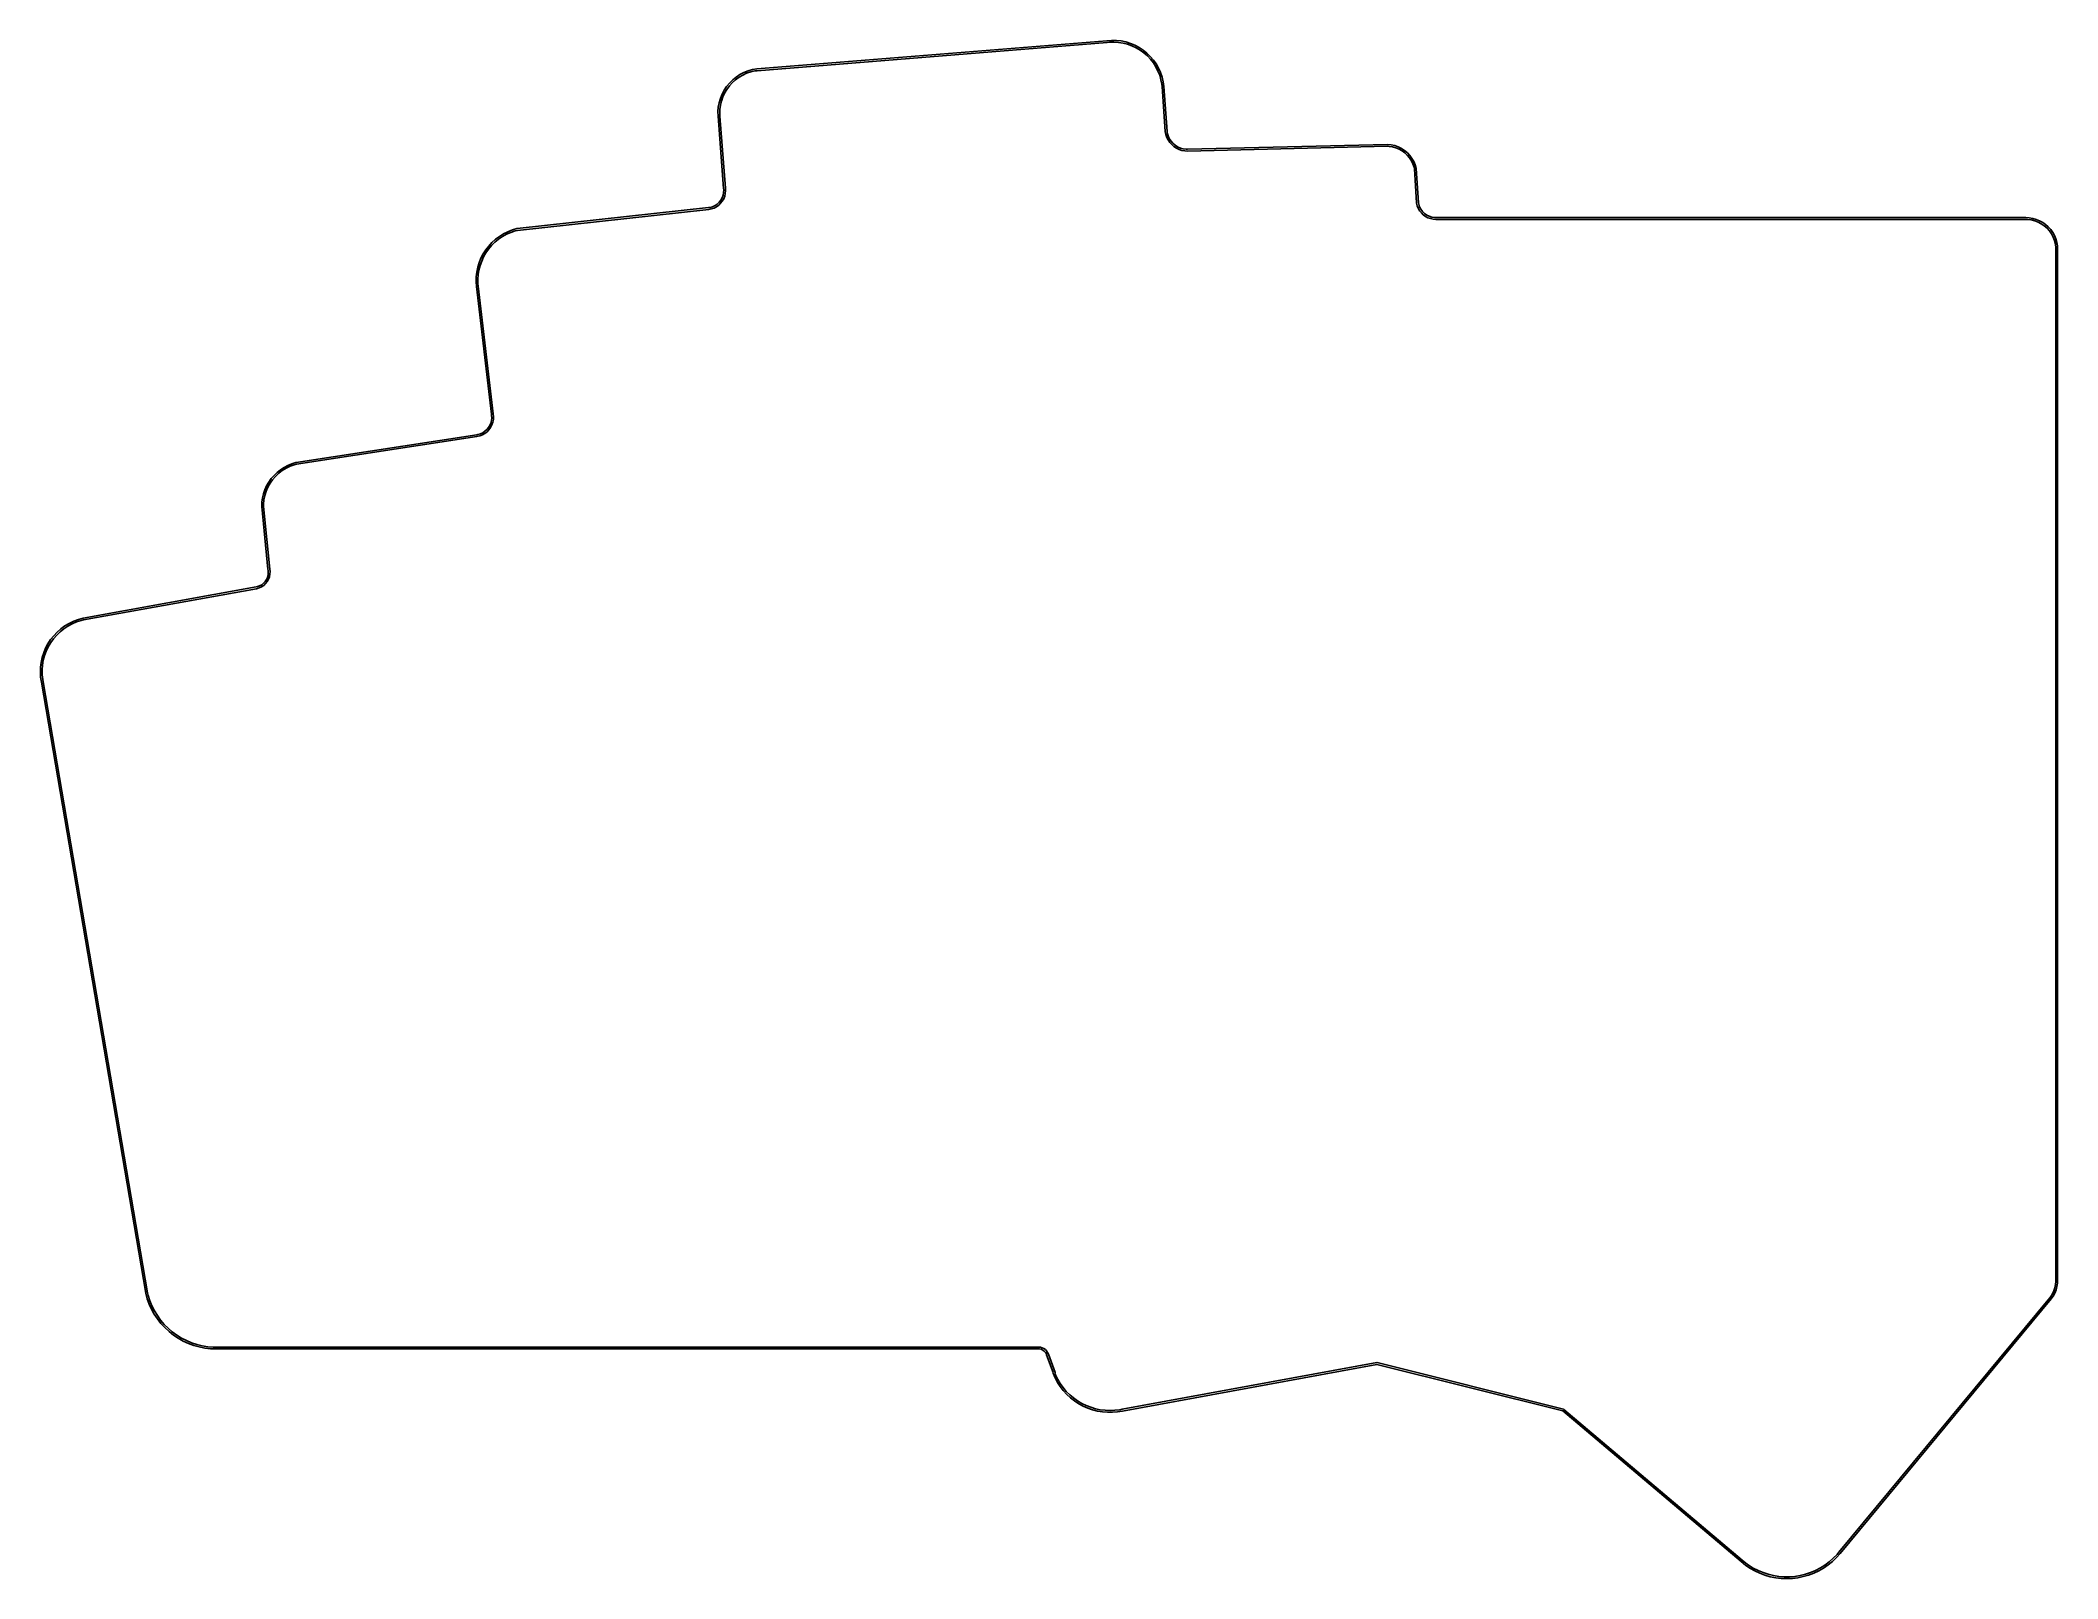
# Model space of a CAD drawing. Extents: x 14 to 179, y -144 to -18.
import ezdxf

# ---------------------------------------------------------------- set-up
doc = ezdxf.new("R2010")
doc.units = 0
doc.layers.add('BLACK', color=7, linetype='CONTINUOUS')

msp = doc.modelspace()

# ---------------------------------------------------------------- linework, layer by layer
at = {"layer": 'BLACK', "linetype": 'CONTINUOUS'}
for p, q in [((72.1958, -20.2637), (100.832, -17.9592)), ((100.844, -18.1088), (72.2095, -20.4131)), ((100.832, -17.9593), (101.22, -17.9293)), ((100.832, -17.9592), (100.832, -17.9593)), ((100.846, -18.1081), (100.844, -18.1088)), ((100.847, -18.1084), (100.846, -18.1081)), ((101.035, -18.085), (100.847, -18.1084)), ((100.847, -18.1084), (100.847, -18.1084)), ((101.414, -18.0735), (101.035, -18.085)), ((101.22, -17.9293), (101.612, -17.9359)), ((101.792, -18.0977), (101.414, -18.0735)), ((101.612, -17.9359), (102.002, -17.9793)), ((102.166, -18.1573), (101.792, -18.0977)), ((102.002, -17.9793), (102.387, -18.0593)), ((102.533, -18.2518), (102.166, -18.1573)), ((102.387, -18.0593), (102.762, -18.175)), ((102.889, -18.3804), (102.533, -18.2518)), ((102.762, -18.175), (103.124, -18.3254)), ((103.231, -18.5418), (102.889, -18.3804)), ((103.124, -18.3254), (103.471, -18.5092)), ((103.557, -18.7348), (103.231, -18.5418)), ((103.471, -18.5092), (103.799, -18.7248)), ((103.864, -18.9575), (103.557, -18.7348)), ((103.799, -18.7248), (104.105, -18.9702)), ((104.148, -19.208), (103.864, -18.9575)), ((104.105, -18.9702), (104.387, -19.2434)), ((104.407, -19.4841), (104.148, -19.208)), ((104.387, -19.2434), (104.641, -19.5418)), ((104.639, -19.7834), (104.407, -19.4841)), ((104.842, -20.1032), (104.639, -19.7834)), ((104.641, -19.5418), (104.867, -19.8629)), ((69.7178, -21.711), (69.9514, -21.4265)), ((70.1813, -21.3967), (69.9434, -21.6582)), ((69.9514, -21.4265), (70.2126, -21.1671)), ((70.4443, -21.1606), (70.1813, -21.3967)), ((70.2126, -21.1671), (70.4987, -20.9353)), ((70.7298, -20.9523), (70.4443, -21.1606)), ((70.4987, -20.9353), (70.8067, -20.7337)), ((71.035, -20.7739), (70.7298, -20.9523)), ((70.8067, -20.7337), (71.1335, -20.5641)), ((71.3565, -20.6273), (71.035, -20.7739)), ((71.1335, -20.5641), (71.4758, -20.4285)), ((71.6913, -20.5138), (71.3565, -20.6273)), ((71.4758, -20.4285), (71.83, -20.3281)), ((72.0358, -20.4348), (71.6913, -20.5138)), ((71.83, -20.3281), (72.1925, -20.2641)), ((72.2095, -20.4131), (72.0358, -20.4348)), ((72.1925, -20.2641), (72.1925, -20.264)), ((72.1925, -20.264), (72.1943, -20.2644)), ((72.1943, -20.2644), (72.1958, -20.2637)), ((105.014, -20.4406), (104.842, -20.1032)), ((104.867, -19.8629), (105.062, -20.2037)), ((105.154, -20.7927), (105.014, -20.4406)), ((105.062, -20.2037), (105.223, -20.5613)), ((105.259, -21.1563), (105.154, -20.7927)), ((105.223, -20.5613), (105.35, -20.9326)), ((105.331, -21.5283), (105.259, -21.1563)), ((105.35, -20.9326), (105.442, -21.3141)), ((105.442, -21.3141), (105.498, -21.7026)), ((69.0352, -23.4003), (69.1017, -23.0382)), ((69.1017, -23.0382), (69.2044, -22.6847)), ((69.2044, -22.6847), (69.3423, -22.3433)), ((69.2883, -22.9007), (69.207, -23.2447)), ((69.404, -22.5668), (69.2883, -22.9007)), ((69.3423, -22.3433), (69.514, -22.0177)), ((69.5528, -22.2462), (69.404, -22.5668)), ((69.514, -22.0177), (69.7178, -21.711)), ((69.7332, -21.9423), (69.5528, -22.2462)), ((69.9434, -21.6582), (69.7332, -21.9423)), ((105.348, -21.7159), (105.331, -21.5283)), ((105.607, -25.4027), (105.348, -21.7159)), ((105.498, -21.7026), (105.498, -21.7026)), ((105.498, -21.7026), (105.498, -21.7036)), ((105.498, -21.7036), (105.498, -21.7044)), ((105.498, -21.7044), (105.756, -25.3895)), ((69.0056, -23.7673), (69.0352, -23.4003)), ((69.0132, -24.1353), (69.0056, -23.7673)), ((69.0132, -24.1355), (69.0132, -24.1353)), ((69.0132, -24.1353), (69.0132, -24.1353)), ((69.0132, -24.1357), (69.0132, -24.1355)), ((69.4668, -30.048), (69.0132, -24.1357)), ((69.1608, -23.5951), (69.1502, -23.9484)), ((69.1502, -23.9484), (69.1628, -24.1247)), ((69.207, -23.2447), (69.1608, -23.5951)), ((69.1628, -24.1247), (69.6164, -30.0366)), ((105.608, -25.4051), (105.607, -25.4027)), ((105.608, -25.4081), (105.608, -25.4051)), ((105.657, -25.6435), (105.608, -25.4081)), ((105.737, -25.8705), (105.657, -25.6435)), ((105.845, -26.0853), (105.737, -25.8705)), ((105.756, -25.3895), (105.773, -25.5075)), ((105.773, -25.5075), (105.842, -25.7414)), ((105.842, -25.7414), (105.943, -25.9632)), ((105.98, -26.2843), (105.845, -26.0853)), ((105.943, -25.9632), (106.075, -26.1684)), ((106.14, -26.4641), (105.98, -26.2843)), ((106.075, -26.1684), (106.234, -26.3527)), ((106.234, -26.3527), (106.418, -26.5124)), ((106.321, -26.6217), (106.14, -26.4641)), ((106.522, -26.7544), (106.321, -26.6217)), ((106.418, -26.5124), (106.623, -26.6442)), ((106.738, -26.8601), (106.522, -26.7544)), ((106.623, -26.6442), (106.845, -26.7456)), ((106.966, -26.9368), (106.738, -26.8601)), ((106.845, -26.7456), (107.079, -26.8143)), ((107.202, -26.9834), (106.966, -26.9368)), ((107.079, -26.8143), (107.32, -26.849)), ((107.442, -26.999), (107.202, -26.9834)), ((107.32, -26.849), (107.441, -26.849)), ((107.441, -26.849), (123.8, -26.4501)), ((107.443, -26.9988), (107.442, -26.999)), ((107.444, -26.999), (107.443, -26.9988)), ((123.801, -26.6001), (107.444, -26.999)), ((123.8, -26.4501), (123.804, -26.4506)), ((123.939, -26.6061), (123.801, -26.6001)), ((123.804, -26.4506), (123.805, -26.4502)), ((123.805, -26.4502), (124.102, -26.4806)), ((124.217, -26.6514), (123.939, -26.6061)), ((124.102, -26.4806), (124.393, -26.5462)), ((124.487, -26.7293), (124.217, -26.6514)), ((124.393, -26.5462), (124.675, -26.6458)), ((124.746, -26.8387), (124.487, -26.7293)), ((124.675, -26.6458), (124.942, -26.7781)), ((124.99, -26.9781), (124.746, -26.8387)), ((124.942, -26.7781), (125.192, -26.9413)), ((125.215, -27.1455), (124.99, -26.9781)), ((125.192, -26.9413), (125.421, -27.1329)), ((125.42, -27.3385), (125.215, -27.1455)), ((125.6, -27.5544), (125.42, -27.3385)), ((125.421, -27.1329), (125.625, -27.3504)), ((125.753, -27.7901), (125.6, -27.5544)), ((125.625, -27.3504), (125.802, -27.5906)), ((125.876, -28.0424), (125.753, -27.7901)), ((125.802, -27.5906), (125.949, -27.8501)), ((125.97, -28.3075), (125.876, -28.0424)), ((125.949, -27.8501), (126.065, -28.1253)), ((125.999, -28.4391), (125.97, -28.3075)), ((126.183, -31.2423), (125.999, -28.4391)), ((126.065, -28.1253), (126.146, -28.4122)), ((126.146, -28.4122), (126.146, -28.4185)), ((126.146, -28.4185), (126.148, -28.4235)), ((126.148, -28.4235), (126.332, -31.2288)), ((68.7692, -31.452), (68.9524, -31.3279)), ((68.9524, -31.3279), (69.1139, -31.1766)), ((69.229, -31.2665), (69.0691, -31.4206)), ((69.1139, -31.1766), (69.2498, -31.0019)), ((69.3653, -31.0913), (69.229, -31.2665)), ((69.2498, -31.0019), (69.3567, -30.8081)), ((69.3567, -30.8081), (69.4319, -30.5999)), ((69.4753, -30.8984), (69.3653, -31.0913)), ((69.4319, -30.5999), (69.4737, -30.3826)), ((69.4676, -30.0497), (69.4668, -30.048)), ((69.4672, -30.0516), (69.4676, -30.0497)), ((69.4809, -30.1614), (69.4672, -30.0516)), ((69.4737, -30.3826), (69.4809, -30.1614)), ((69.5567, -30.6919), (69.4753, -30.8984)), ((69.6079, -30.4758), (69.5567, -30.6919)), ((69.6278, -30.2547), (69.6079, -30.4758)), ((69.6164, -30.0366), (69.6163, -30.0377)), ((69.6163, -30.0377), (69.6278, -30.2547)), ((126.184, -31.2457), (126.183, -31.2423)), ((126.183, -31.2498), (126.184, -31.2457)), ((126.236, -31.4683), (126.183, -31.2498)), ((126.332, -31.2288), (126.35, -31.3371)), ((126.35, -31.3371), (126.422, -31.5524)), ((52.5698, -33.3355), (68.247, -31.6211)), ((68.2639, -31.7702), (52.591, -33.4841)), ((68.247, -31.6211), (68.3562, -31.6075)), ((68.2644, -31.7699), (68.2639, -31.7702)), ((68.265, -31.77), (68.2644, -31.7699)), ((68.4828, -31.7269), (68.265, -31.77)), ((68.3562, -31.6075), (68.5688, -31.546)), ((68.6922, -31.6531), (68.4828, -31.7269)), ((68.5688, -31.546), (68.7692, -31.452)), ((68.889, -31.5503), (68.6922, -31.6531)), ((69.0691, -31.4206), (68.889, -31.5503)), ((126.318, -31.6774), (126.236, -31.4683)), ((126.429, -31.8728), (126.318, -31.6774)), ((126.422, -31.5524), (126.526, -31.754)), ((126.567, -32.0508), (126.429, -31.8728)), ((126.526, -31.754), (126.66, -31.9369)), ((126.728, -32.2077), (126.567, -32.0508)), ((126.66, -31.9369), (126.822, -32.0967)), ((126.909, -32.3406), (126.728, -32.2077)), ((126.822, -32.0967), (127.006, -32.2295)), ((127.107, -32.4468), (126.909, -32.3406)), ((127.006, -32.2295), (127.208, -32.332)), ((127.318, -32.5242), (127.107, -32.4468)), ((127.208, -32.332), (127.424, -32.4017)), ((127.538, -32.5712), (127.318, -32.5242)), ((127.424, -32.4017), (127.649, -32.437)), ((127.762, -32.587), (127.538, -32.5712)), ((127.649, -32.437), (127.762, -32.437)), ((127.762, -32.437), (176.022, -32.437)), ((176.022, -32.587), (127.762, -32.587)), ((176.022, -32.437), (176.315, -32.4534)), ((176.171, -32.587), (176.022, -32.587)), ((176.467, -32.6229), (176.171, -32.587)), ((176.315, -32.4534), (176.604, -32.5026)), ((176.757, -32.6943), (176.467, -32.6229)), ((176.604, -32.5026), (176.886, -32.5837)), ((177.036, -32.8001), (176.757, -32.6943)), ((176.886, -32.5837), (177.157, -32.696)), ((177.3, -32.9386), (177.036, -32.8001)), ((177.157, -32.696), (177.413, -32.8378)), ((177.545, -33.108), (177.3, -32.9386)), ((177.413, -32.8378), (177.652, -33.0075)), ((177.652, -33.0075), (177.871, -33.2029)), ((50.2482, -34.7676), (50.5162, -34.4777)), ((50.7574, -34.4502), (50.4859, -34.7185)), ((50.5162, -34.4777), (50.8092, -34.2131)), ((51.0519, -34.2075), (50.7574, -34.4502)), ((50.8092, -34.2131), (51.1249, -33.976)), ((51.3671, -33.9923), (51.0519, -34.2075)), ((51.1249, -33.976), (51.4606, -33.7683)), ((51.7004, -33.8063), (51.3671, -33.9923)), ((51.4606, -33.7683), (51.8137, -33.5917)), ((52.049, -33.6512), (51.7004, -33.8063)), ((51.8137, -33.5917), (52.1813, -33.4476)), ((52.4103, -33.528), (52.049, -33.6512)), ((52.1813, -33.4476), (52.5603, -33.3372)), ((52.591, -33.4841), (52.4103, -33.528)), ((52.5603, -33.3372), (52.5603, -33.3372)), ((52.5603, -33.3372), (52.5656, -33.3376)), ((52.5656, -33.3376), (52.5698, -33.3355)), ((177.768, -33.3058), (177.545, -33.108)), ((177.966, -33.529), (177.768, -33.3058)), ((177.871, -33.2029), (178.066, -33.4216)), ((178.135, -33.7744), (177.966, -33.529)), ((178.066, -33.4216), (178.236, -33.6607)), ((178.274, -34.0385), (178.135, -33.7744)), ((178.236, -33.6607), (178.378, -33.9174)), ((178.38, -34.3173), (178.274, -34.0385)), ((178.378, -33.9174), (178.49, -34.1883)), ((178.451, -34.6069), (178.38, -34.3173)), ((178.487, -34.9029), (178.451, -34.6069)), ((178.49, -34.1883), (178.571, -34.4701)), ((178.571, -34.4701), (178.621, -34.7592)), ((49.3517, -36.5082), (49.4665, -36.1305)), ((49.4665, -36.1305), (49.6149, -35.7646)), ((49.6717, -36.0007), (49.5443, -36.3604)), ((49.6149, -35.7646), (49.7957, -35.4137)), ((49.8309, -35.6539), (49.6717, -36.0007)), ((49.7957, -35.4137), (50.0074, -35.0804)), ((50.0208, -35.3228), (49.8309, -35.6539)), ((50.0074, -35.0804), (50.2482, -34.7676)), ((50.2397, -35.0102), (50.0208, -35.3228)), ((50.4859, -34.7185), (50.2397, -35.0102)), ((178.487, -35.052), (178.487, -34.9029)), ((178.487, -119.38), (178.487, -35.052)), ((178.487, -35.052), (178.487, -35.052)), ((178.621, -34.7592), (178.637, -35.052)), ((178.637, -35.052), (178.637, -35.052)), ((178.637, -35.052), (178.637, -119.38)), ((49.2163, -37.6816), (49.226, -37.2869)), ((49.2422, -38.0755), (49.2163, -37.6816)), ((49.226, -37.2869), (49.2713, -36.8947)), ((49.2713, -36.8947), (49.3517, -36.5082)), ((49.389, -37.107), (49.3624, -37.4877)), ((49.3624, -37.4877), (49.3702, -37.8693)), ((49.3702, -37.8693), (49.3913, -38.0588)), ((49.4498, -36.7302), (49.389, -37.107)), ((49.5443, -36.3604), (49.4498, -36.7302)), ((49.2423, -38.0757), (49.2422, -38.0755)), ((49.2422, -38.0755), (49.2422, -38.0755)), ((49.2422, -38.076), (49.2423, -38.0757)), ((50.4715, -48.5228), (49.2422, -38.076)), ((49.3913, -38.0588), (50.6205, -48.5052)), ((50.2213, -49.6246), (50.331, -49.4452)), ((50.331, -49.4452), (50.414, -49.252)), ((50.5103, -49.4079), (50.4041, -49.6132)), ((50.414, -49.252), (50.4687, -49.049)), ((50.4687, -49.049), (50.494, -48.8403)), ((50.4723, -48.5244), (50.4715, -48.5228)), ((50.472, -48.5263), (50.4723, -48.5244)), ((50.4893, -48.63), (50.472, -48.5263)), ((50.494, -48.8403), (50.4893, -48.63)), ((50.5862, -49.1896), (50.5103, -49.4079)), ((50.6303, -48.9627), (50.5862, -49.1896)), ((50.6205, -48.5052), (50.6204, -48.5064)), ((50.6204, -48.5064), (50.6416, -48.7318)), ((50.6416, -48.7318), (50.6303, -48.9627)), ((34.4807, -52.4828), (49.2641, -50.2179)), ((49.2874, -50.3661), (34.507, -52.6305)), ((49.2641, -50.2179), (49.3674, -50.2007)), ((49.2878, -50.3659), (49.2874, -50.3661)), ((49.2883, -50.366), (49.2878, -50.3659)), ((49.513, -50.3118), (49.2883, -50.366)), ((49.2883, -50.366), (49.2883, -50.366)), ((49.3674, -50.2007), (49.5678, -50.137)), ((49.7277, -50.2262), (49.513, -50.3118)), ((49.5678, -50.137), (49.757, -50.0454)), ((49.9281, -50.1109), (49.7277, -50.2262)), ((49.757, -50.0454), (49.9313, -49.9278)), ((50.11, -49.9683), (49.9281, -50.1109)), ((49.9313, -49.9278), (50.0871, -49.7866)), ((50.0871, -49.7866), (50.2213, -49.6246)), ((50.2697, -49.8013), (50.11, -49.9683)), ((50.4041, -49.6132), (50.2697, -49.8013)), ((33.5025, -52.8819), (33.8132, -52.7189)), ((33.9931, -52.7981), (33.6663, -52.9562)), ((33.8132, -52.7189), (34.1379, -52.5859)), ((34.3344, -52.6741), (33.9931, -52.7981)), ((34.1379, -52.5859), (34.4737, -52.4842)), ((34.507, -52.6305), (34.3344, -52.6741)), ((34.4737, -52.4842), (34.4737, -52.4842)), ((34.4737, -52.4842), (34.4776, -52.4845)), ((34.4776, -52.4845), (34.4807, -52.4828)), ((31.9312, -54.7126), (32.0761, -54.393)), ((32.0761, -54.393), (32.2505, -54.0886)), ((32.3592, -54.1886), (32.1823, -54.5056)), ((32.2505, -54.0886), (32.4528, -53.8019)), ((32.5675, -53.8913), (32.3592, -54.1886)), ((32.4528, -53.8019), (32.6814, -53.5356)), ((32.805, -53.6167), (32.5675, -53.8913)), ((32.6814, -53.5356), (32.934, -53.2921)), ((33.0691, -53.3676), (32.805, -53.6167)), ((32.934, -53.2921), (33.2085, -53.0736)), ((33.3572, -53.1467), (33.0691, -53.3676)), ((33.2085, -53.0736), (33.5025, -52.8819)), ((33.6663, -52.9562), (33.3572, -53.1467)), ((31.6688, -56.0835), (31.6854, -55.733)), ((31.6696, -56.0858), (31.6688, -56.0835)), ((31.6692, -56.0909), (31.6696, -56.0858)), ((32.1834, -61.2215), (31.6692, -56.0909)), ((31.6854, -55.733), (31.735, -55.3856)), ((31.735, -55.3856), (31.8172, -55.0445)), ((31.8172, -55.0445), (31.9312, -54.7126)), ((31.8189, -55.9019), (31.8188, -56.0797)), ((31.8188, -56.0797), (32.3326, -61.2065)), ((31.8558, -55.5408), (31.8189, -55.9019)), ((31.9292, -55.1852), (31.8558, -55.5408)), ((32.0384, -54.839), (31.9292, -55.1852)), ((32.1823, -54.5056), (32.0384, -54.839)), ((17.0657, -65.2248), (31.2279, -62.6643)), ((31.2279, -62.6643), (31.3215, -62.6456)), ((31.3215, -62.6456), (31.5016, -62.579)), ((31.6587, -62.6627), (31.4636, -62.753)), ((31.5016, -62.579), (31.669, -62.4849)), ((31.8374, -62.5431), (31.6587, -62.6627)), ((31.669, -62.4849), (31.8197, -62.3659)), ((31.8197, -62.3659), (31.95, -62.2247)), ((31.9951, -62.397), (31.8374, -62.5431)), ((31.95, -62.2247), (32.0565, -62.0649)), ((32.128, -62.228), (31.9951, -62.397)), ((32.0565, -62.0649), (32.1367, -61.8904)), ((32.2329, -62.0403), (32.128, -62.228)), ((32.1367, -61.8904), (32.1887, -61.7055)), ((32.1849, -61.2247), (32.1834, -61.2215)), ((32.1845, -61.2287), (32.1849, -61.2247)), ((32.2033, -61.3229), (32.1845, -61.2287)), ((32.1845, -61.2287), (32.1845, -61.2287)), ((32.1887, -61.7055), (32.211, -61.5148)), ((32.211, -61.5148), (32.2033, -61.3229)), ((32.3071, -61.8385), (32.2329, -62.0403)), ((32.3488, -61.6276), (32.3071, -61.8385)), ((32.3326, -61.2065), (32.3325, -61.2077)), ((32.3325, -61.2077), (32.357, -61.4128)), ((32.357, -61.4128), (32.3488, -61.6276)), ((31.2553, -62.8118), (17.0939, -65.3722)), ((31.2559, -62.8115), (31.2553, -62.8118)), ((31.2567, -62.8115), (31.2559, -62.8115)), ((31.4636, -62.753), (31.2567, -62.8115)), ((31.2567, -62.8115), (31.2567, -62.8115)), ((15.2398, -66.0977), (15.5695, -65.8582)), ((15.8167, -65.8749), (15.4875, -66.0919)), ((15.5695, -65.8582), (15.9196, -65.6495)), ((16.1642, -65.6886), (15.8167, -65.8749)), ((15.9196, -65.6495), (16.2873, -65.4736)), ((16.5273, -65.5348), (16.1642, -65.6886)), ((16.2873, -65.4736), (16.6694, -65.3319)), ((16.9028, -65.4146), (16.5273, -65.5348)), ((16.6694, -65.3319), (17.0628, -65.2254)), ((17.0939, -65.3722), (16.9028, -65.4146)), ((17.0628, -65.2254), (17.0628, -65.2254)), ((17.0628, -65.2254), (17.0644, -65.2256)), ((17.0644, -65.2256), (17.0657, -65.2248)), ((13.9862, -67.6828), (14.1769, -67.3226)), ((14.2061, -67.5686), (14.0376, -67.9251)), ((14.1769, -67.3226), (14.3996, -66.9813)), ((14.4063, -67.2289), (14.2061, -67.5686)), ((14.3996, -66.9813), (14.6525, -66.6617)), ((14.6365, -66.9089), (14.4063, -67.2289)), ((14.895, -66.6111), (14.6365, -66.9089)), ((14.6525, -66.6617), (14.9333, -66.3663)), ((15.1794, -66.338), (14.895, -66.6111)), ((14.9333, -66.3663), (15.2398, -66.0977)), ((15.4875, -66.0919), (15.1794, -66.338)), ((13.5572, -69.6576), (13.5702, -69.2503)), ((13.5702, -69.2503), (13.6201, -68.8458)), ((13.6201, -68.8458), (13.7066, -68.4475)), ((13.735, -69.0653), (13.7045, -69.4584)), ((13.7066, -68.4475), (13.829, -68.0588)), ((13.801, -68.6766), (13.735, -69.0653)), ((13.9022, -68.2955), (13.801, -68.6766)), ((13.829, -68.0588), (13.9862, -67.6828)), ((14.0376, -67.9251), (13.9022, -68.2955)), ((13.5814, -70.0644), (13.5572, -69.6576)), ((13.6421, -70.465), (13.5814, -70.0644)), ((13.6421, -70.4654), (13.6421, -70.465)), ((22.1794, -120.477), (13.6421, -70.4654)), ((13.7045, -69.4584), (13.7099, -69.8527)), ((13.7099, -69.8527), (13.7512, -70.2448)), ((13.7512, -70.2448), (13.7896, -70.4382)), ((13.7896, -70.4382), (13.7894, -70.4393)), ((13.7894, -70.4393), (13.7899, -70.4402)), ((13.7896, -70.4382), (13.7896, -70.4382)), ((13.7899, -70.4402), (22.3268, -120.449)), ((22.1805, -120.479), (22.1794, -120.477)), ((22.1803, -120.481), (22.1805, -120.479)), ((22.3049, -120.93), (22.1803, -120.481)), ((22.3268, -120.449), (22.3784, -120.668)), ((178.209, -120.526), (178.319, -120.285)), ((178.4, -120.468), (178.27, -120.716)), ((178.319, -120.285), (178.402, -120.034)), ((178.503, -120.207), (178.4, -120.468)), ((178.402, -120.034), (178.459, -119.775)), ((178.459, -119.775), (178.487, -119.512)), ((178.487, -119.512), (178.487, -119.38)), ((178.487, -119.38), (178.487, -119.38)), ((178.577, -119.937), (178.503, -120.207)), ((178.622, -119.66), (178.577, -119.937)), ((178.637, -119.38), (178.622, -119.66)), ((178.637, -119.38), (178.637, -119.38)), ((22.4644, -121.368), (22.3049, -120.93)), ((22.3784, -120.668), (22.5171, -121.101)), ((22.6579, -121.793), (22.4644, -121.368)), ((22.5171, -121.101), (22.6894, -121.522)), ((22.8843, -122.2), (22.6579, -121.793)), ((22.6894, -121.522), (22.8943, -121.928)), ((22.8943, -121.928), (23.1306, -122.316)), ((160.724, -141.684), (177.995, -120.858)), ((178.112, -120.952), (160.84, -141.78)), ((177.995, -120.858), (178.073, -120.753)), ((178.073, -120.753), (178.209, -120.526)), ((178.114, -120.949), (178.112, -120.95)), ((178.112, -120.95), (178.112, -120.952)), ((178.27, -120.716), (178.114, -120.949)), ((23.142, -122.589), (22.8843, -122.2)), ((23.1306, -122.316), (23.3967, -122.685)), ((23.4294, -122.956), (23.142, -122.589)), ((23.3967, -122.685), (23.691, -123.032)), ((23.7449, -123.299), (23.4294, -122.956)), ((23.691, -123.032), (24.0116, -123.354)), ((24.0864, -123.616), (23.7449, -123.299)), ((24.0116, -123.354), (24.3567, -123.65)), ((24.4519, -123.906), (24.0864, -123.616)), ((24.3567, -123.65), (24.724, -123.918)), ((24.839, -124.165), (24.4519, -123.906)), ((24.724, -123.918), (25.1112, -124.157)), ((25.2453, -124.394), (24.839, -124.165)), ((25.1112, -124.157), (25.516, -124.364)), ((25.6684, -124.59), (25.2453, -124.394)), ((25.516, -124.364), (25.9359, -124.538)), ((26.1056, -124.751), (25.6684, -124.59)), ((25.9359, -124.538), (26.3682, -124.679)), ((26.5541, -124.878), (26.1056, -124.751)), ((26.3682, -124.679), (26.8103, -124.786)), ((27.0113, -124.97), (26.5541, -124.878)), ((26.8103, -124.786), (27.2593, -124.857)), ((27.4742, -125.025), (27.0113, -124.97)), ((27.2593, -124.857), (27.7126, -124.893)), ((27.94, -125.043), (27.4742, -125.025)), ((27.7126, -124.893), (27.94, -124.893)), ((27.94, -124.893), (95.25, -124.893)), ((95.25, -125.043), (27.94, -125.043)), ((95.25, -124.893), (95.3986, -124.906)), ((95.3218, -125.043), (95.25, -125.043)), ((95.4622, -125.073), (95.3218, -125.043)), ((95.3986, -124.906), (95.5424, -124.946)), ((95.5935, -125.131), (95.4622, -125.073)), ((95.5424, -124.946), (95.677, -125.01)), ((95.7099, -125.215), (95.5935, -125.131)), ((95.677, -125.01), (95.798, -125.097)), ((95.8065, -125.321), (95.7099, -125.215)), ((95.798, -125.097), (95.9016, -125.205)), ((95.8791, -125.445), (95.8065, -125.321)), ((95.9017, -125.513), (95.8791, -125.445)), ((95.9016, -125.205), (95.9845, -125.329)), ((95.9845, -125.329), (96.0431, -125.463)), ((95.9022, -125.513), (95.9017, -125.513)), ((95.9017, -125.513), (95.9017, -125.513)), ((95.9024, -125.515), (95.9022, -125.513)), ((96.4318, -126.977), (95.9024, -125.515)), ((96.0431, -125.463), (96.0434, -125.463)), ((96.0434, -125.463), (96.5905, -126.974)), ((96.423, -126.99), (96.4318, -126.977)), ((96.4257, -127.037), (96.423, -126.99)), ((96.5917, -127.416), (96.4257, -127.037)), ((96.595, -127), (96.584, -127.03)), ((96.584, -127.03), (96.6384, -127.17)), ((96.5905, -126.974), (96.595, -127)), ((102.095, -129.974), (122.923, -126.164)), ((122.934, -126.315), (102.121, -130.122)), ((122.923, -126.164), (122.949, -126.164)), ((138.141, -130.117), (122.934, -126.315)), ((122.949, -126.164), (122.951, -126.166)), ((122.951, -126.166), (122.954, -126.165)), ((122.954, -126.165), (138.194, -129.975)), ((96.7886, -127.781), (96.5917, -127.416)), ((96.6384, -127.17), (96.8147, -127.531)), ((97.0149, -128.128), (96.7886, -127.781)), ((96.8147, -127.531), (97.0203, -127.877)), ((97.2692, -128.455), (97.0149, -128.128)), ((97.0203, -127.877), (97.2538, -128.205)), ((97.2538, -128.205), (97.5136, -128.512)), ((97.5497, -128.76), (97.2692, -128.455)), ((97.5136, -128.512), (97.798, -128.797)), ((97.8544, -129.041), (97.5497, -128.76)), ((97.798, -128.797), (98.1048, -129.057)), ((98.1813, -129.296), (97.8544, -129.041)), ((98.1048, -129.057), (98.4322, -129.291)), ((98.5282, -129.523), (98.1813, -129.296)), ((98.4322, -129.291), (98.7778, -129.497)), ((98.8926, -129.72), (98.5282, -129.523)), ((98.7778, -129.497), (99.1392, -129.673)), ((99.272, -129.886), (98.8926, -129.72)), ((99.1392, -129.673), (99.514, -129.82)), ((99.664, -130.021), (99.272, -129.886)), ((99.514, -129.82), (99.8996, -129.934)), ((100.066, -130.122), (99.664, -130.021)), ((99.8996, -129.934), (100.293, -130.017)), ((100.474, -130.191), (100.066, -130.122)), ((100.293, -130.017), (100.693, -130.066)), ((100.887, -130.225), (100.474, -130.191)), ((100.693, -130.066), (101.095, -130.083)), ((101.302, -130.224), (100.887, -130.225)), ((101.095, -130.083), (101.497, -130.066)), ((101.715, -130.19), (101.302, -130.224)), ((101.497, -130.066), (101.896, -130.016)), ((102.121, -130.122), (101.715, -130.19)), ((101.896, -130.016), (102.093, -129.975)), ((102.093, -129.975), (102.093, -129.975)), ((102.093, -129.975), (102.094, -129.975)), ((102.094, -129.975), (102.095, -129.974)), ((102.121, -130.122), (102.121, -130.122)), ((152.732, -142.443), (138.141, -130.117)), ((138.194, -129.975), (138.218, -129.986)), ((138.218, -129.986), (138.22, -129.989)), ((138.22, -129.989), (138.224, -129.991)), ((138.224, -129.991), (152.829, -142.328)), ((160.276, -142.172), (160.584, -141.855)), ((160.84, -141.78), (160.538, -142.118)), ((160.584, -141.855), (160.724, -141.684)), ((160.724, -141.684), (160.724, -141.684)), ((160.724, -141.684), (160.724, -141.684)), ((160.724, -141.684), (160.724, -141.684)), ((160.84, -141.78), (160.84, -141.78)), ((153.084, -142.727), (152.732, -142.443)), ((152.732, -142.443), (152.732, -142.443)), ((152.829, -142.328), (152.829, -142.329)), ((152.829, -142.329), (152.83, -142.329)), ((152.83, -142.329), (152.83, -142.329)), ((152.83, -142.329), (152.996, -142.475)), ((152.996, -142.475), (153.351, -142.738)), ((153.459, -142.983), (153.084, -142.727)), ((153.351, -142.738), (153.726, -142.973)), ((153.853, -143.208), (153.459, -142.983)), ((153.726, -142.973), (154.118, -143.176)), ((154.263, -143.4), (153.853, -143.208)), ((154.118, -143.176), (154.525, -143.348)), ((154.688, -143.559), (154.263, -143.4)), ((154.525, -143.348), (154.945, -143.486)), ((155.124, -143.684), (154.688, -143.559)), ((154.945, -143.486), (155.374, -143.591)), ((155.374, -143.591), (155.811, -143.66)), ((157.134, -143.658), (157.57, -143.587)), ((157.57, -143.587), (157.999, -143.482)), ((158.256, -143.554), (157.82, -143.68)), ((157.999, -143.482), (158.418, -143.342)), ((158.68, -143.394), (158.256, -143.554)), ((158.418, -143.342), (158.825, -143.169)), ((159.09, -143.2), (158.68, -143.394)), ((158.825, -143.169), (159.217, -142.964)), ((159.483, -142.974), (159.09, -143.2)), ((159.217, -142.964), (159.591, -142.729)), ((159.857, -142.717), (159.483, -142.974)), ((159.591, -142.729), (159.945, -142.464)), ((160.21, -142.431), (159.857, -142.717)), ((159.945, -142.464), (160.276, -142.172)), ((160.538, -142.118), (160.21, -142.431)), ((155.569, -143.774), (155.124, -143.684)), ((156.019, -143.827), (155.569, -143.774)), ((155.811, -143.66), (156.251, -143.695)), ((156.472, -143.845), (156.019, -143.827)), ((156.251, -143.695), (156.693, -143.694)), ((156.926, -143.826), (156.472, -143.845)), ((156.693, -143.694), (157.134, -143.658)), ((157.376, -143.771), (156.926, -143.826)), ((157.82, -143.68), (157.376, -143.771))]:
    msp.add_line(p, q, dxfattribs=at)

doc.saveas('drawing.dxf')
